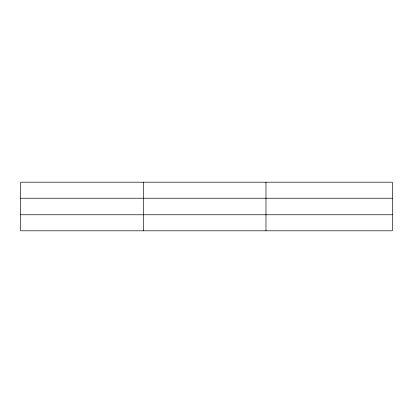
<?xml version="1.0" encoding="UTF-8"?>
<svg xmlns="http://www.w3.org/2000/svg" width="413" height="413" viewBox="0 0 413 413"><rect width="100%" height="100%" fill="white"/><g stroke="black" fill="none" stroke-linecap="round" stroke-linejoin="round"><path stroke-width="0.62" d="M143.311 230.805L143.311 182.195M265.972 230.805L265.972 182.195M392.35 198.235L392.35 182.195L20.65 182.195L20.65 230.805L392.35 230.805L392.35 198.235L20.65 198.235M20.65 214.765L392.35 214.765"/></g></svg>
